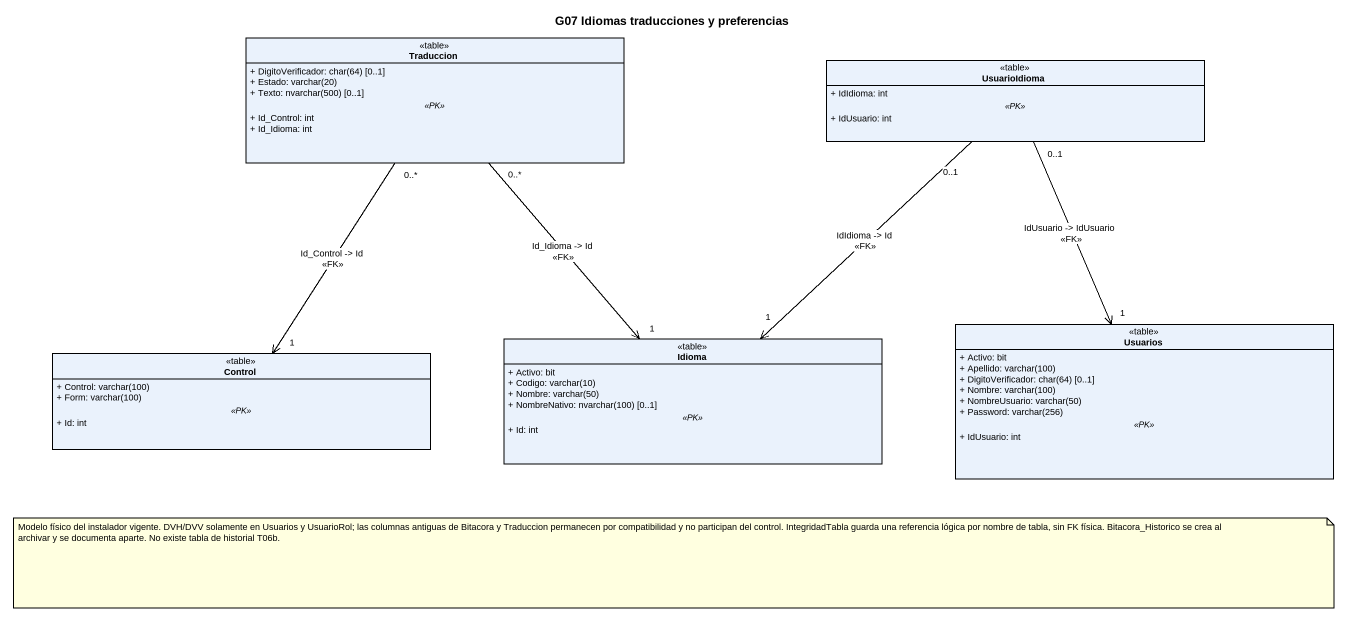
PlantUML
@startuml
title G07 Idiomas traducciones y preferencias
hide circle
hide empty members
skinparam classAttributeIconSize 0
class Traduccion <<table>> #EAF2FC {
  {field} + DigitoVerificador: char(64) [0..1]
  {field} + Estado: varchar(20)
  {field} + Texto: nvarchar(500) [0..1]
  .. <<PK>> ..
  + Id_Control: int
  + Id_Idioma: int
}
class UsuarioIdioma <<table>> #EAF2FC {
  + IdIdioma: int
  .. <<PK>> ..
  + IdUsuario: int
}
class Usuarios <<table>> #EAF2FC {
  + Activo: bit
  {field} + Apellido: varchar(100)
  {field} + DigitoVerificador: char(64) [0..1]
  {field} + Nombre: varchar(100)
  {field} + NombreUsuario: varchar(50)
  {field} + Password: varchar(256)
  .. <<PK>> ..
  + IdUsuario: int
}
class "Control" as Control_ <<table>> #EAF2FC {
  {field} + Control: varchar(100)
  {field} + Form: varchar(100)
  .. <<PK>> ..
  + Id: int
}
class Idioma <<table>> #EAF2FC {
  + Activo: bit
  {field} + Codigo: varchar(10)
  {field} + Nombre: varchar(50)
  {field} + NombreNativo: nvarchar(100) [0..1]
  .. <<PK>> ..
  + Id: int
}
Traduccion "0..*" --> "1" Control_ : Id_Control -> Id\n<<FK>>
Traduccion "0..*" --> "1" Idioma : Id_Idioma -> Id\n<<FK>>
UsuarioIdioma "0..1" --> "1" Usuarios : IdUsuario -> IdUsuario\n<<FK>>
UsuarioIdioma "0..1" --> "1" Idioma : IdIdioma -> Id\n<<FK>>
note as N1
  Modelo físico del instalador vigente. DVH/DVV solamente en Usuarios y UsuarioRol; las columnas antiguas de Bitacora y Traduccion permanecen por compatibilidad y no participan del control. IntegridadTabla guarda una referencia lógica por nombre de tabla, sin FK física. Bitacora_Historico se crea al archivar y se documenta aparte. No existe tabla de historial T06b.
end note
@enduml
